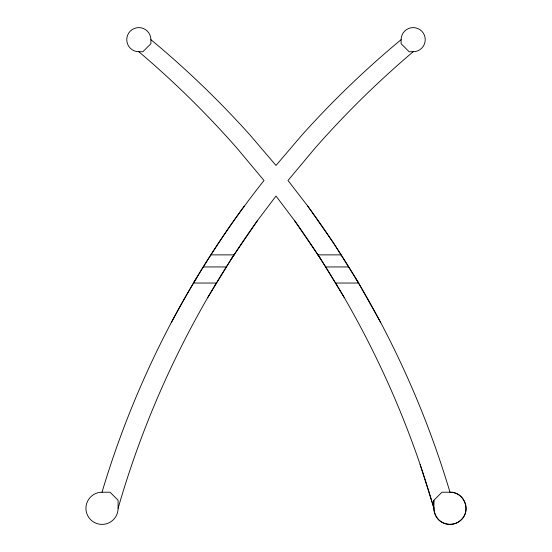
<?xml version="1.0" encoding="UTF-8"?>
<svg xmlns="http://www.w3.org/2000/svg" width="552" height="552" viewBox="0 0 552 552"><rect width="100%" height="100%" fill="white"/><g stroke="black" fill="none" stroke-linecap="round" stroke-linejoin="round"><path stroke-width="0.83" d="M171.258 322.651C198.071 272.75 228.666 224.816 264.008 180.511L237.084 148.288A938.414 938.414 0 0 0 138.828 51.736A12.068 12.068 0 0 1 126.76 39.668A12.068 12.068 0 0 1 138.828 27.6A12.068 12.068 0 0 1 150.896 39.668A934.474 934.474 0 0 1 249.973 134.964L276 165.448L302.027 134.964A934.474 934.474 0 0 1 401.104 39.668A12.068 12.068 0 0 1 413.172 27.6A12.068 12.068 0 0 1 425.24 39.668A12.068 12.068 0 0 1 413.172 51.736A938.414 938.414 0 0 0 314.916 148.288L287.992 180.511L307.781 206.137A934.474 934.474 0 0 1 449.983 492.218A16.091 16.091 0 0 1 466.074 508.309A16.091 16.091 0 0 1 449.983 524.4A16.091 16.091 0 0 1 433.893 508.309L433.893 500.264L441.938 492.218L449.983 492.218C463.866 491.57 471.601 510.69 461.168 519.874C456.145 524.759 447.982 525.787 441.945 522.226C434.113 518.024 432.954 508.206 433.893 500.264M207.862 297.383L231.854 258.191L257.736 220.213L276 196.05L294.264 220.213L320.146 258.191L344.137 297.383M195.925 279.015L193.435 283.038L216.646 283.038M231.419 258.902L234.11 254.879L211.043 254.879M138.828 51.736L142.851 51.736L150.896 43.691L150.896 39.668M413.172 51.736L409.149 51.736L401.104 43.691L401.104 39.668M340.957 254.879L317.89 254.879L320.581 258.902M203.481 266.947L226.492 266.947M325.507 266.947L348.519 266.947M335.354 283.038L358.565 283.038L356.074 279.015M102.016 492.218L110.062 492.218L118.107 500.264L118.107 508.309A16.091 16.091 0 0 1 102.016 524.4A16.091 16.091 0 0 1 85.926 508.309A16.091 16.091 0 0 1 102.016 492.218A934.474 934.474 0 0 1 244.219 206.137M307.781 206.137L333.994 243.763L358.338 282.631L380.742 322.651M420.12 464.467L433.893 508.04M118.107 508.309A938.414 938.414 0 0 1 257.736 220.213M294.264 220.213A938.414 938.414 0 0 1 433.893 508.309"/></g></svg>
